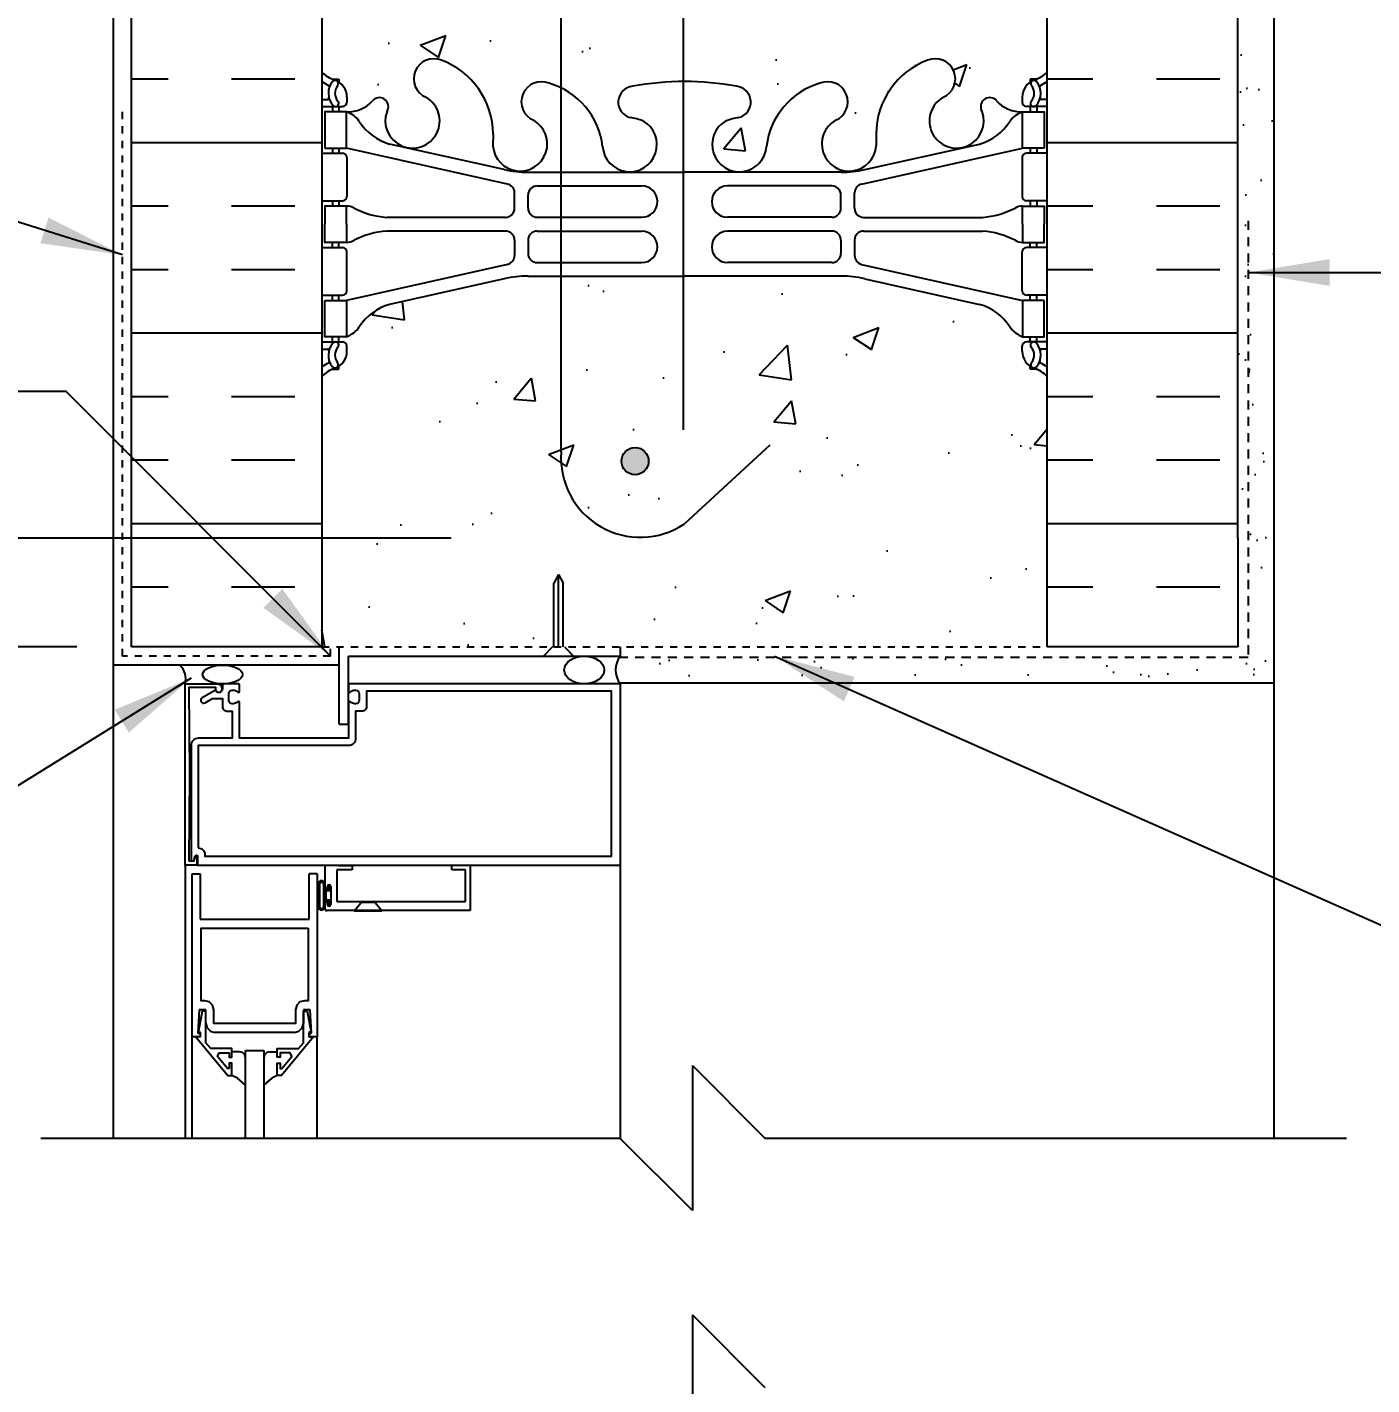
# Model space of a CAD drawing. Header units: inches. Extents: x -6.4 to 46.3, y 55.7 to 149.3.
# Drawn here: x 11.35 to 29.89, y 118.05 to 136.76 of the extents above; entities that cross this region are included whole.
import ezdxf

# ---------------------------------------------------------------- set-up
doc = ezdxf.new("R2010")
doc.units = ezdxf.units.IN
doc.header["$LTSCALE"] = 0.5
doc.header["$MEASUREMENT"] = 0
doc.linetypes.add('DASHED2', pattern=[0.375, 0.25, -0.125])
for name, color, linetype in [('HATCH', 12, 'Continuous'), ('LINE18', 9, 'Continuous'), ('line25', 2, 'Continuous'), ('LINE50', 5, 'Continuous'), ('LINE65', 3, 'Continuous'), ('LINE9', 9, 'Continuous'), ('TEXT', 4, 'Continuous'), ('Web_Edge', 9, 'Continuous')]:
    doc.layers.add(name, color=color, linetype=linetype)
doc.styles.add('DIM', font='romans.shx', dxfattribs={"width": 0.7})
doc.dimstyles.new('ext_12', dxfattribs={"dimscale": 12, "dimtxt": 0.09375, "dimasz": 0.09375, "dimexe": 0.09375, "dimexo": 0.0625, "dimgap": 0.0625, "dimtad": 1, "dimdec": 1, "dimzin": 2, "dimdsep": 46, "dimlunit": 4, "dimtxsty": 'DIM', "dimcen": 0.09, "dimdle": 0.09375, "dimclrt": 4, "dimadec": 0, "dimazin": 0, "dimtfac": 1, "dimtdec": 1, "dimtmove": 1, "dimatfit": 3, "dimfxl": 1, "dimfrac": 2, "dimtolj": 1, "dimtzin": 0, "dimarcsym": 0})
doc.dimstyles.new('ext_8', dxfattribs={"dimscale": 8, "dimtxt": 0.09375, "dimasz": 0.09375, "dimexe": 0.09375, "dimexo": 0.0625, "dimgap": 0.0625, "dimtad": 1, "dimdec": 6, "dimzin": 3, "dimdsep": 46, "dimlunit": 4, "dimtxsty": 'DIM', "dimcen": 0.09, "dimdle": 0.09375, "dimclrt": 4, "dimadec": 0, "dimazin": 0, "dimtfac": 1, "dimtdec": 6, "dimtmove": 2, "dimatfit": 3, "dimfxl": 1, "dimfrac": 2, "dimtolj": 1, "dimtzin": 0, "dimarcsym": 0})

# ---------------------------------------------------------------- blocks, each defined once
blk = doc.blocks.new('*D6')
at = {"layer": 'Defpoints', "color": 0, "transparency": 16777216}
for p in [(11.01, 129.715), (17.698, 129.715), (12.541, 128.215)]:
    blk.add_point(p, dxfattribs=at)
at = {"layer": 'TEXT', "color": 0, "lineweight": -2, "transparency": 16777216}
for p, q in [((11.01, 130.465), (11.01, 131.215)), ((17.198, 129.715), (10.26, 129.715)), ((11.01, 128.215), (11.01, 129.715)), ((12.041, 128.215), (10.26, 128.215)), ((11.01, 127.465), (11.01, 126.715))]:
    blk.add_line(p, q, dxfattribs=at)
at = {"layer": 'TEXT', "color": 0, "transparency": 16777216}
for points in [[(10.885, 130.465), (11.135, 130.465), (11.01, 129.715)], [(10.885, 127.465), (11.135, 127.465), (11.01, 128.215)]]:
    blk.add_solid(points, dxfattribs=at)
at = {"layer": 'TEXT', "color": 4, "transparency": 16777216, "insert": (8.574, 128.965), "char_height": 0.75, "attachment_point": 5, "rotation": 90, "style": 'DIM'}
blk.add_mtext('\\A1;1 1/2" \\P (38mm)MIN. \\PCOVER', dxfattribs=at)

msp = doc.modelspace()

# ---------------------------------------------------------------- hatches: boundary and pattern name
at = {"layer": 'HATCH'}
h = msp.add_hatch(dxfattribs=at)
h.set_pattern_fill('AR-CONC', color=256, scale=0.5)
h.paths.add_polyline_path([(25.1801067, 145.8056047), (25.1801067, 145.8473307), (25.2701067, 145.8473307, 0.0884104074), (25.4161015, 145.9446346), (25.4161015, 147.9355653), (21.5239236, 147.9355468), (20.5239236, 148.9355468), (20.5239236, 146.9355468), (19.5239236, 147.9355468), (15.4161015, 147.9355664), (15.4161015, 145.9446424, 0.0884161507), (15.5621045, 145.8473307), (15.6521045, 145.8473307), (15.6521045, 145.8056047, -0.2490694202), (15.7621045, 145.5984815), (15.7621045, 145.5309815, -0.4142135624), (15.6996045, 145.4684815), (15.6521045, 145.4684815), (15.6521045, 145.3984815), (15.7571045, 145.3984815, -0.155528605), (15.9327974, 145.2644364, 0.1809141487), (16.3505186, 144.9530915), (17.9313141, 144.6001323, 0.0549743364), (18.2581846, 144.5640844), (20.4161056, 144.5640844), (22.5740266, 144.5640844, 0.0549743364), (22.900897, 144.6001323), (24.4816926, 144.9530915, 0.1809141487), (24.8994138, 145.2644364, -0.155528605), (25.0751067, 145.3984815), (25.1801067, 145.3984815), (25.1801067, 145.4684815), (25.1326067, 145.4684815, -0.4142135624), (25.0701067, 145.5309815), (25.0701067, 145.5984815, -0.2490694202)])
h.paths.add_polyline_path([(25.4161015, 141.7523285, 0.0884104075), (25.2701067, 141.8496323), (25.1801067, 141.8496323), (25.1801067, 141.8913584, -0.2490694202), (25.0701067, 142.0984815), (25.0701067, 142.1659815, -0.4142135624), (25.1326067, 142.2284815), (25.1801067, 142.2284815), (25.1801067, 142.2984815), (25.0751067, 142.2984815, 0.2317357957), (24.7174422, 142.1474572, -0.8344002596), (24.505938, 142.2730016), (24.5176482, 142.2943475, 2.155403934), (23.9790003, 142.0999298, -1), (23.765411, 141.5888275, -0.3112229933), (23.0564366, 142.6048217), (23.0569465, 142.7698095, 1.6613820595), (22.4958634, 142.4170691, -1), (22.2822741, 141.9059669, -0.3009499256), (21.5460338, 142.7782643, 1.6613820595), (20.9849507, 142.4255239, 0.0556171619), (21.1642489, 142.3799534, -0.8432432356), (21.1299325, 141.9476321, -0.0475443617), (20.4161056, 141.8828764, -0.0475443617), (19.7022787, 141.9476321, -0.8432432356), (19.6679622, 142.3799534, 0.0556171619), (19.8472604, 142.4255239, 1.6613820595), (19.2861774, 142.7782643, -0.3009499256), (18.549937, 141.9059669, -1), (18.3363477, 142.4170691, 1.6613820595), (17.7752647, 142.7698095), (17.7757746, 142.6048217, -0.3112229933), (17.0668001, 141.5888275, -1), (16.8532108, 142.0999298, 2.155403934), (16.314563, 142.2943475), (16.3262732, 142.2730016, -0.8343745963), (16.1147739, 142.1474515, 0.2317403101), (15.7571045, 142.2984815), (15.6521045, 142.2984815), (15.6521045, 142.2284815), (15.6996045, 142.2284815, -0.4142135624), (15.7621045, 142.1659815), (15.7621045, 142.0984815, -0.2490694202), (15.6521045, 141.8913584), (15.6521045, 141.8496323), (15.5621045, 141.8496323, 0.0884161507), (15.4161015, 141.7523206), (15.4161015, 138.9446424), (15.4161015, 136.1369642, 0.0884161507), (15.5621045, 136.0396526), (15.6521045, 136.0396526), (15.6521045, 135.9979265, -0.2490694202), (15.7621045, 135.7908033), (15.7621045, 135.7233033, -0.4142135624), (15.6996045, 135.6608033), (15.6521045, 135.6608033), (15.6521045, 135.5908033), (15.7571045, 135.5908033, 0.2317357958), (16.114769, 135.7418277, -0.8344002591), (16.3262732, 135.6162833), (16.314563, 135.5949374, 2.155403934), (16.8532108, 135.7893551, -1), (17.0668001, 136.3004573, -0.3112229933), (17.7757746, 135.2844632), (17.7752647, 135.1194754, 1.6613820595), (18.3363477, 135.4722157, -1), (18.549937, 135.983318, -0.3009499256), (19.2861774, 135.1110206, 1.6613820595), (19.8472604, 135.4637609, 0.0556171619), (19.6679622, 135.5093315, -0.8432432356), (19.7022787, 135.9416528, -0.0475443617), (20.4161056, 136.0064084, -0.0475443617), (21.1299325, 135.9416528, -0.8432432356), (21.1642489, 135.5093315, 0.0556171619), (20.9849507, 135.4637609, 1.6613820595), (21.5460338, 135.1110206, -0.3009499256), (22.2822741, 135.983318, -1), (22.4958634, 135.4722157, 1.6613820595), (23.0569465, 135.1194754), (23.0564366, 135.2844632, -0.3112229933), (23.765411, 136.3004573, -1), (23.9790003, 135.7893551, 2.155403934), (24.5176482, 135.5949374), (24.505938, 135.6162833, -0.8343745963), (24.7174372, 135.7418334, 0.2317403101), (25.0751067, 135.5908033), (25.1801067, 135.5908033), (25.1801067, 135.6608033), (25.1326067, 135.6608033, -0.4142135624), (25.0701067, 135.7233033), (25.0701067, 135.7908033, -0.2490694202), (25.1801067, 135.9979265), (25.1801067, 136.0396526), (25.2701067, 136.0396526, 0.0884104075), (25.4161015, 136.1369564), (25.4161015, 138.9446424)])
h.paths.add_polyline_path([(25.4161015, 131.9446503, 0.0884104075), (25.2701067, 132.0419541), (25.1801067, 132.0419541), (25.1801067, 132.0836802, -0.2490694202), (25.0701067, 132.2908033), (25.0701067, 132.3583033, -0.4142135624), (25.1326067, 132.4208033), (25.1801067, 132.4208033), (25.1801067, 132.4908033), (25.0751067, 132.4908033, -0.155528605), (24.8994138, 132.6248485, 0.1809141487), (24.4816926, 132.9361934), (22.900897, 133.2891526, 0.0549743364), (22.5740266, 133.3252005), (20.4161056, 133.3252005), (18.2581846, 133.3252005, 0.0549743364), (17.9313141, 133.2891526), (16.3505186, 132.9361934, 0.1809141487), (15.9327974, 132.6248485, -0.155528605), (15.7571045, 132.4908033), (15.6521045, 132.4908033), (15.6521045, 132.4208033), (15.6996045, 132.4208033, -0.4142135624), (15.7621045, 132.3583033), (15.7621045, 132.2908033, -0.2490694202), (15.6521045, 132.0836802), (15.6521045, 132.0419541), (15.5621045, 132.0419541, 0.0884161507), (15.4161015, 131.9446424), (15.4161015, 128.2148277), (18.6160716, 128.2148277), (18.6160716, 129.095319), (18.6785716, 129.2148277), (18.7410716, 129.095319), (18.7410716, 128.2148277), (25.4161015, 128.2148277)])
h.paths.add_polyline_path([(15.4161015, 109.1146743), (15.4161051, 111.2434075), (13.4161015, 111.2434075), (13.4161015, 109.1719789), (14.9161015, 101.2434075), (15.4161015, 101.2434075), (15.4161015, 102.2434075)])
h.paths.add_polyline_path([(24.9061051, 110.5146743), (25.0061051, 110.5146743), (25.0061051, 110.5446743, -0.4142135624), (25.0561051, 110.5946743), (25.182192, 110.5946743), (25.2311051, 110.7446743, -0.6), (25.3311051, 110.7446743), (25.4160978, 110.4840299), (25.4160978, 111.2434075), (15.4161051, 111.2434075), (15.4161051, 110.4840299), (15.5010978, 110.7446743, -0.6), (15.6010978, 110.7446743), (15.6500109, 110.5946743), (15.7760978, 110.5946743, -0.4142135624), (15.8260978, 110.5446743), (15.8260978, 110.5146743), (15.9260978, 110.5146743), (15.926101, 108.677419, 0.1089334966), (16.0787696, 108.7906045, -0.8344002634), (16.2902738, 108.6650601), (16.2785636, 108.6437142, 2.155403934), (16.8172115, 108.838132, -1), (17.0308008, 109.3492342, -0.3112229933), (17.7397752, 108.33324), (17.7392653, 108.1682522, 1.6613820595), (18.3003484, 108.5209926, -1), (18.5139377, 109.0320948, -0.3009499256), (19.250178, 108.1597974, 1.6613820595), (19.8112611, 108.5125378, 0.0556171619), (19.6319628, 108.5581084, -0.8432432356), (19.6662793, 108.9904297, -0.0499324055), (20.4161015, 109.05485, -0.0499324055), (21.1659236, 108.9904297, -0.8432432356), (21.2002401, 108.5581084, 0.0556171619), (21.0209419, 108.5125378, 1.6613820595), (21.582025, 108.1597974, -0.3009499256), (22.3182653, 109.0320948, -1), (22.5318546, 108.5209926, 1.6613820595), (23.0929376, 108.1682522), (23.0924278, 108.33324, -0.3112229933), (23.8014022, 109.3492342, -1), (24.0149915, 108.838132, 2.155403934), (24.5536393, 108.6437142), (24.5419291, 108.6650601, -0.8343745963), (24.7534284, 108.7906102, 0.1089398157), (24.9061051, 108.6774176)])
h.paths.add_polyline_path([(20.3398556, 107.2500544, 0.2256517541), (19.9648556, 107.6250544), (16.3011061, 107.6250544, 0.2256517541), (15.9261061, 107.2500544), (15.9261061, 106.4092485, 0.2256517541), (16.3011061, 106.0342485), (19.9648556, 106.0342485, 0.2256517541), (20.3398556, 106.4092485)])
h.paths.add_polyline_path([(24.9061051, 107.2500544, 0.2256517541), (24.5311051, 107.6250544), (20.8673556, 107.6250544, 0.2256517541), (20.4923556, 107.2500544), (20.4923556, 106.4092485, 0.2256517541), (20.8673556, 106.0342485), (24.5311051, 106.0342485, 0.2256517541), (24.9061051, 106.4092485)])
h.paths.add_polyline_path([(24.9061051, 105.4686269, 0.2256517541), (24.5311051, 105.8436269), (20.8673556, 105.8436269, 0.2256517541), (20.4923556, 105.4686269), (20.4923556, 104.627821, 0.2256517541), (20.8673556, 104.252821), (24.5311051, 104.252821, 0.2256517541), (24.9061051, 104.627821)])
h.paths.add_polyline_path([(20.3398556, 105.4686269, 0.2256517541), (19.9648556, 105.8436269), (16.3011061, 105.8436269, 0.2256517541), (15.9261061, 105.4686269), (15.9261061, 104.627821, 0.2256517541), (16.3011061, 104.252821), (19.9648556, 104.252821, 0.2256517541), (20.3398556, 104.627821)])
h.paths.add_polyline_path([(24.7861051, 102.3557575), (24.9061051, 102.5557575), (24.9061051, 103.9171973, 0.2681384485), (24.7449544, 104.0653209), (16.0872567, 104.0653209, 0.2681558505), (15.9261018, 103.9171838), (15.9261018, 102.5557508), (16.0460978, 102.3557575), (16.0460978, 102.2434075), (16.0460978, 102.1310575), (15.9261018, 101.9310641), (15.9261018, 100.5696311, 0.2681558505), (16.0872567, 100.4214941), (24.7449544, 100.4214941, 0.2681384485), (24.9061051, 100.5696176), (24.9061051, 101.9310575), (24.7861051, 102.1310575), (24.7861051, 102.2434075)])
h.paths.add_polyline_path([(24.9061051, 99.8589939, 0.2256517541), (24.5311051, 100.2339939), (20.8673556, 100.2339939, 0.2256517541), (20.4923556, 99.8589939), (20.4923556, 99.018188, 0.2256517541), (20.8673556, 98.643188), (24.5311051, 98.643188, 0.2256517541), (24.9061051, 99.018188)])
h.paths.add_polyline_path([(24.9061051, 98.0775664, 0.2256517541), (24.5311051, 98.4525664), (20.8673556, 98.4525664, 0.2256517541), (20.4923556, 98.0775664), (20.4923556, 97.2367605, 0.2256517541), (20.8673556, 96.8617605), (24.5311051, 96.8617605, 0.2256517541), (24.9061051, 97.2367605)])
h.paths.add_polyline_path([(20.3398556, 98.0775664, 0.2256517541), (19.9648556, 98.4525664), (16.3011061, 98.4525664, 0.2256517541), (15.9261061, 98.0775664), (15.9261061, 97.2367605, 0.2256517541), (16.3011061, 96.8617605), (19.9648556, 96.8617605, 0.2256517541), (20.3398556, 97.2367605)])
h.paths.add_polyline_path([(20.3398556, 99.018188), (20.3398556, 99.8589939, 0.2256517541), (19.9648556, 100.2339939), (16.3011061, 100.2339939, 0.2256517541), (15.9261061, 99.8589939), (15.9261061, 99.018188, 0.2256517541), (16.3011061, 98.643188), (19.9648556, 98.643188, 0.2256517541)])
h.paths.add_polyline_path([(25.4161015, 93.2434075), (25.4161015, 94.0027961), (25.3311051, 93.7421406, -0.6), (25.2311051, 93.7421406), (25.182192, 93.8921406), (25.0561051, 93.8921406, -0.4142135624), (25.0061051, 93.9421406), (25.0061051, 93.9721406), (24.9061051, 93.9721406), (24.9061051, 95.8093973, 0.1089354788), (24.7534333, 95.6962104, -0.8344002696), (24.5419291, 95.8217548), (24.5536393, 95.8431007, 2.155403934), (24.0149915, 95.6486829, -1), (23.8014022, 95.1375807, -0.3112229933), (23.0924278, 96.1535749), (23.0929376, 96.3185627, 1.6613820595), (22.5318546, 95.9658223, -1), (22.3182653, 95.4547201, -0.3009499256), (21.582025, 96.3270175, 1.6613820594), (21.0209419, 95.9742771, 0.0556171619), (21.2002401, 95.9287065, -0.8432432356), (21.1659236, 95.4963853, -0.0499324055), (20.4161015, 95.4319649, -0.0499324055), (19.6662793, 95.4963853, -0.8432432356), (19.6319628, 95.9287065, 0.0556171619), (19.8112611, 95.9742771, 1.6613820595), (19.250178, 96.3270175, -0.3009499255), (18.5139377, 95.4547201, -1), (18.3003484, 95.9658223, 1.6613820595), (17.7392653, 96.3185627), (17.7397752, 96.1535749, -0.3112229934), (17.0308008, 95.1375807, -1), (16.8172115, 95.6486829, 2.155403934), (16.2785636, 95.8431007), (16.2902738, 95.8217548, -0.8343745963), (16.0787746, 95.6962047, 0.1089377873), (15.9261011, 95.8093958), (15.9260978, 93.9721406), (15.8260978, 93.9721406), (15.8260978, 93.9421406, -0.4142135624), (15.7760978, 93.8921406), (15.6500109, 93.8921406), (15.6010978, 93.7421406, -0.6), (15.5010978, 93.7421406), (15.4161015, 94.0027961), (15.4161015, 93.2434075), (15.4161015, 90.4357293, 0.0884161507), (15.5621045, 90.3384176), (15.6521045, 90.3384176), (15.6521045, 90.2966915, -0.2490694202), (15.7621045, 90.0895684), (15.7621045, 90.0220684, -0.4142135624), (15.6996045, 89.9595684), (15.6521045, 89.9595684), (15.6521045, 89.8895684), (15.7571045, 89.8895684, 0.2317357944), (16.114769, 90.0405927, -0.8344002669), (16.3262732, 89.9150483), (16.314563, 89.8937024, 2.155403934), (16.8532108, 90.0881201, -1), (17.0668001, 90.5992224, -0.3112229933), (17.7757746, 89.5832282), (17.7752647, 89.4182404, 1.6613820594), (18.3363477, 89.7709808, -1), (18.549937, 90.282083, -0.3009499256), (19.2861774, 89.4097856, 1.6613820595), (19.8472604, 89.762526, 0.0556171619), (19.6679622, 89.8080965, -0.8432432356), (19.7022787, 90.2404178, -0.0475443617), (20.4161056, 90.3051735, -0.0475443617), (21.1299325, 90.2404178, -0.8432432356), (21.1642489, 89.8080965, 0.0556171619), (20.9849507, 89.762526, 1.6613820595), (21.5460338, 89.4097856, -0.3009499256), (22.2822741, 90.282083, -1), (22.4958634, 89.7709808, 1.6613820595), (23.0569465, 89.4182404), (23.0564366, 89.5832282, -0.3112229934), (23.765411, 90.5992224, -1), (23.9790003, 90.0881201, 2.155403934), (24.5176482, 89.8937024), (24.505938, 89.9150483, -0.8343745963), (24.7174372, 90.0405984, 0.2317403101), (25.0751067, 89.8895684), (25.1801067, 89.8895684), (25.1801067, 89.9595684), (25.1326067, 89.9595684, -0.4142135624), (25.0701067, 90.0220684), (25.0701067, 90.0895684, -0.2490694202), (25.1801067, 90.2966915), (25.1801067, 90.3384176), (25.2701067, 90.3384176, 0.0884104075), (25.4161015, 90.4357214)])
h.paths.add_polyline_path([(25.0701067, 86.6570684, -0.4142135624), (25.1326067, 86.7195684), (25.1801067, 86.7195684), (25.1801067, 86.7895684), (25.0751067, 86.7895684, -0.155528605), (24.8994138, 86.9236135, 0.1809141487), (24.4816926, 87.2349584), (22.900897, 87.5879176, 0.0549743364), (22.5740266, 87.6239655), (20.4161056, 87.6239655), (18.2581846, 87.6239655, 0.0549743364), (17.9313141, 87.5879176), (16.3505186, 87.2349584, 0.1809141487), (15.9327974, 86.9236135, -0.155528605), (15.7571045, 86.7895684), (15.6521045, 86.7895684), (15.6521045, 86.7195684), (15.6996045, 86.7195684, -0.4142135624), (15.7621045, 86.6570684), (15.7621045, 86.5895684, -0.2490694202), (15.6521045, 86.3824452), (15.6521045, 86.3407192), (15.5621045, 86.3407192, 0.0884161507), (15.4161015, 86.2434075), (15.4161015, 85.4982522), (19.3989236, 85.4982346), (20.3989236, 84.4982346), (20.3989236, 86.4982346), (21.3989236, 85.4982346), (25.4161015, 85.4982533), (25.4161015, 86.2434153, 0.0884104075), (25.2701067, 86.3407192), (25.1801067, 86.3407192), (25.1801067, 86.3824452, -0.2490694202), (25.0701067, 86.5895684)])
h = msp.add_hatch(dxfattribs=at)
h.set_pattern_fill('AR-SAND', color=256, scale=0.5, style=0)
h.set_pattern_definition([(37.5, (-2807.8135, -357.8431), (-0.03149668, 0.96341188), [0, -0.76, 0, -0.85, 0, -0.8125]), (7.5, (-2807.8135, -357.8431), (0.88488835, 1.41107303), [0, -0.41, 0, -0.685, 0, -0.2625]), (327.5, (-2808.4285, -357.8431), (1.55707093, 0.00282953), [0, -0.25, 0, -0.9, 0, -1.175]), (317.5, (-2808.4285, -357.8431), (1.5030633, 0.4388378), [0, -0.125, 0, -0.59, 0, -0.675])])
h.paths.add_polyline_path([(28.5411015, 135.0015948), (28.0411015, 135.0015948), (28.0411015, 129.7020107), (28.5411015, 129.7020107)])
h.paths.add_polyline_path([(28.0411015, 135.0015948), (28.5411015, 135.0015948), (28.5411015, 139.2389194), (28.0411015, 139.2389194), (28.0411015, 138.9446424)])
h.paths.add_polyline_path([(28.0411015, 139.2389194), (28.5411015, 139.2389194), (28.5411015, 147.9355848), (28.0411015, 147.9355848)])
h = msp.add_hatch(dxfattribs=at)
h.set_pattern_fill('AR-SAND', color=256, scale=0.5, style=0)
h.paths.add_polyline_path([(28.5411015, 127.7148277), (28.5411015, 130.3821141), (28.1852476, 130.3821141), (28.1852476, 128.0695527), (19.5174086, 128.0695527, 0.3128014411), (19.5256612, 127.7148277)])
at = {"layer": 'LINE65'}
msp.add_hatch(color=256, dxfattribs=at).paths.add_polyline_path([(19.9211229, 130.776311, 1), (19.5461229, 130.776311, 1)])

# ---------------------------------------------------------------- linework, layer by layer
at = {"layer": 'HATCH'}
for p, q in [((12.7911015, 136.0437086), (13.2958797, 136.0437086)), ((14.1708797, 136.0437086), (15.0458797, 136.0437086)), ((25.4161015, 136.0437086), (26.0458797, 136.0437086)), ((26.9208797, 136.0437086), (27.7958797, 136.0437086)), ((12.7911015, 135.1687086), (15.4161015, 135.1687086)), ((25.4161015, 135.1687086), (28.0411015, 135.1687086)), ((12.7911015, 134.2937086), (13.2958797, 134.2937086)), ((14.1708797, 134.2937086), (15.0458797, 134.2937086)), ((25.4161015, 134.2937086), (26.0458797, 134.2937086)), ((26.9208797, 134.2937086), (27.7958797, 134.2937086)), ((12.7911015, 133.4187086), (13.2958797, 133.4187086)), ((14.1708797, 133.4187086), (15.0458797, 133.4187086)), ((25.4161015, 133.4187086), (26.0458797, 133.4187086)), ((26.9208797, 133.4187086), (27.7958797, 133.4187086)), ((12.7911015, 132.5437086), (15.4161015, 132.5437086)), ((25.4161015, 132.5437086), (28.0411015, 132.5437086)), ((12.7911015, 131.6687086), (13.2958797, 131.6687086)), ((14.1708797, 131.6687086), (15.0458797, 131.6687086)), ((25.4161015, 131.6687086), (26.0458797, 131.6687086)), ((26.9208797, 131.6687086), (27.7958797, 131.6687086)), ((12.7911015, 130.7937086), (13.2958797, 130.7937086)), ((14.1708797, 130.7937086), (15.0458797, 130.7937086)), ((25.4161015, 130.7937086), (26.0458797, 130.7937086)), ((26.9208797, 130.7937086), (27.7958797, 130.7937086)), ((12.7911015, 129.9187086), (15.4161015, 129.9187086)), ((25.4161015, 129.9187086), (28.0411015, 129.9187086)), ((18.6785716, 128.2148277), (18.6785716, 129.2148277)), ((12.7911015, 129.0437086), (13.2958797, 129.0437086)), ((14.1708797, 129.0437086), (15.0458797, 129.0437086)), ((25.4161015, 129.0437086), (26.0458797, 129.0437086)), ((26.9208797, 129.0437086), (27.7958797, 129.0437086))]:
    msp.add_line(p, q, dxfattribs=at)
at = {"layer": 'HATCH', "color": 4, "linetype": 'DASHED2', "ltscale": 0.5}
for p, q in [((12.6661015, 128.0898277), (12.6661015, 135.6171413)), ((15.4161015, 128.2148277), (25.4161015, 128.2148277)), ((15.5362253, 128.0898277), (15.5362253, 128.2148277)), ((15.5362253, 128.0898277), (12.6661015, 128.0898277))]:
    msp.add_line(p, q, dxfattribs=at)
at = {"layer": 'HATCH', "color": 12}
for p, q in [((13.5321052, 125.2064324), (13.5321052, 121.4478296)), ((19.5319803, 121.4397728), (19.5319803, 125.2064533)), ((13.6277706, 121.4478296), (13.6277706, 122.8411989)), ((15.3517706, 121.4478296), (15.3517706, 122.8411989))]:
    msp.add_line(p, q, dxfattribs=at)
at = {"layer": 'HATCH', "color": 12, "linetype": 'Continuous'}
for p, q in [((14.2757196, 122.6377619), (14.1772706, 122.6377619)), ((14.3206046, 122.6255749), (14.2757196, 122.6377619)), ((14.3206046, 122.6255749), (14.2757196, 122.6377619)), ((14.3525796, 122.5935999), (14.3206046, 122.6255749)), ((14.3525796, 122.5935999), (14.3206046, 122.6255749)), ((14.3647666, 122.5487149), (14.3525796, 122.5935999)), ((14.3647666, 122.5487149), (14.3525796, 122.5935999)), ((14.6269616, 122.5935999), (14.6147746, 122.5487149)), ((14.6269616, 122.5935999), (14.6147746, 122.5487149)), ((14.6589366, 122.6255749), (14.6269616, 122.5935999)), ((14.6589366, 122.6255749), (14.6269616, 122.5935999)), ((14.7038226, 122.6377619), (14.6589366, 122.6255749)), ((14.7038226, 122.6377619), (14.6589366, 122.6255749)), ((14.7038226, 122.6377619), (14.8022706, 122.6377619)), ((14.2543786, 122.2751399), (14.1769596, 122.3117499)), ((14.2543786, 122.2751399), (14.1769596, 122.3117499)), ((14.3647706, 122.1775143), (14.2543786, 122.2751399)), ((14.3185486, 122.2183909), (14.2543786, 122.2751399)), ((14.7248566, 122.2751399), (14.6147706, 122.1786495)), ((14.7248566, 122.2751399), (14.6601116, 122.2183909)), ((14.8025856, 122.3117499), (14.7248566, 122.2751399)), ((14.8025856, 122.3117499), (14.7248566, 122.2751399))]:
    msp.add_line(p, q, dxfattribs=at)
at = {"layer": 'HATCH', "color": 6, "linetype": 'DASHED2'}
msp.add_lwpolyline([(28.1852476, 134.0880902), (28.1852476, 128.0695527), (19.5174086, 128.0695527)], dxfattribs=at)
at = {"layer": 'LINE18'}
for p, q in [((12.5411015, 147.9355848), (12.5411015, 127.9648277)), ((18.6785716, 129.2148277), (18.6160716, 129.095319)), ((18.6160716, 128.2148277), (18.6160716, 129.095319)), ((18.6785716, 129.2148277), (18.7410716, 129.095319)), ((18.7410716, 128.2148277), (18.7410716, 129.095319)), ((15.6569803, 127.1522919), (15.6569803, 128.2148277)), ((18.5973535, 128.2148277), (18.4723535, 128.0898277)), ((18.7597898, 128.2148277), (18.8847898, 128.0898277)), ((19.5319803, 128.0898277), (19.5319803, 128.2148277)), ((15.7819803, 127.1522919), (15.7819803, 128.0898277)), ((15.7819803, 128.0898277), (19.5319803, 128.0898277)), ((15.6569803, 127.9648277), (12.5411015, 127.9648277)), ((12.5411015, 127.9648277), (12.5411015, 121.4478296)), ((28.5411015, 127.7148277), (28.5411015, 121.4478296)), ((15.6569803, 127.1522919), (15.7819803, 127.1522919)), ((15.4590889, 125.2064324), (15.8340903, 125.1998824)), ((15.4590889, 125.2064324), (15.4590889, 124.8984324)), ((15.8340903, 125.1998824), (15.8340903, 125.1444324)), ((17.2090903, 125.2020724), (17.4590903, 125.2064324)), ((17.2090903, 125.1444324), (17.2090903, 125.2020724)), ((17.4590903, 125.2064324), (17.4590903, 124.5814324)), ((13.6277706, 122.8411989), (13.6277706, 125.0911949)), ((13.6277706, 125.0911949), (13.7397706, 125.0911949)), ((13.7397706, 125.0911949), (13.7397706, 124.4661949)), ((15.2397706, 124.4661949), (15.2397706, 125.0911949)), ((15.3517706, 125.0911949), (15.2397706, 125.0911949)), ((15.3517706, 125.0911949), (15.3517706, 122.8411989)), ((15.6250903, 125.1444324), (15.6250903, 124.7064324)), ((15.8340903, 125.1444324), (15.6250903, 125.1444324)), ((17.3970903, 125.1444324), (17.2090903, 125.1444324)), ((17.3970903, 124.7064324), (17.3970903, 125.1444324)), ((15.3653389, 124.9474534), (15.3653389, 124.6354513)), ((15.3853389, 124.9474534), (15.3853389, 124.6354513)), ((15.4393389, 124.9474534), (15.4393389, 124.6354513)), ((15.4593389, 124.9474534), (15.4593389, 124.6354513)), ((15.5183389, 124.8684324), (15.4593389, 124.8684324)), ((15.5333389, 124.8534324), (15.4773389, 124.8534324)), ((15.4773389, 124.7294324), (15.4773389, 124.8534324)), ((15.4930889, 124.8984324), (15.4930889, 124.9164324)), ((15.5183389, 124.8684324), (15.5183389, 124.9264324)), ((15.5333389, 124.9264324), (15.5183389, 124.9264324)), ((15.5333389, 124.8534324), (15.5333389, 124.9264324)), ((15.5390889, 124.9164324), (15.5390889, 124.6664324)), ((15.4590889, 124.6844324), (15.4590889, 124.6124324)), ((15.4593389, 124.7144324), (15.5183389, 124.7144324)), ((15.4773389, 124.7294324), (15.5333389, 124.7294324)), ((15.4930889, 124.6664324), (15.4930889, 124.6844324)), ((15.5183389, 124.6564324), (15.5183389, 124.7144324)), ((15.5183389, 124.6564324), (15.5333389, 124.6564324)), ((15.5333389, 124.6564324), (15.5333389, 124.7294324)), ((15.6250903, 124.7064324), (17.3970903, 124.7064324)), ((15.8602001, 124.5809325), (15.9577001, 124.6930934)), ((16.1476994, 124.6930934), (15.9577002, 124.6930934)), ((16.2451996, 124.5809325), (16.1476997, 124.6930934)), ((13.7397706, 124.4661949), (15.2397706, 124.4661949)), ((17.4590903, 124.5814324), (15.4900889, 124.5814324)), ((15.8601999, 124.5809324), (16.2451997, 124.5809324)), ((13.7240226, 123.2151989), (13.7077706, 122.8911989)), ((13.8177706, 123.2151989), (13.7240226, 123.2151989)), ((13.8177706, 123.0286989), (13.8177706, 123.2151989)), ((15.1617706, 123.2151989), (15.1617706, 123.0286989)), ((15.2555226, 123.2151989), (15.1617706, 123.2151989)), ((15.2717706, 122.8911989), (15.2555226, 123.2151989)), ((13.8177786, 123.0286989), (13.8348116, 122.9656149)), ((13.8348116, 122.9656149), (13.8796476, 122.9207619)), ((13.8796476, 122.9207619), (13.9427276, 122.9037069)), ((15.0367276, 122.9037069), (15.0998376, 122.9207269)), ((15.0998376, 122.9207269), (15.1447076, 122.9655749)), ((15.1447076, 122.9655749), (15.1617626, 123.0286789)), ((13.7397706, 122.8411989), (13.6277706, 122.8411989)), ((13.7077706, 122.8911989), (13.7397706, 122.8911989)), ((13.7397706, 122.8911989), (13.7397706, 122.8411989)), ((15.0367706, 122.9036989), (13.9427706, 122.9036989)), ((15.2397706, 122.8411989), (15.2397706, 122.8911989)), ((15.2397706, 122.8911989), (15.2717706, 122.8911989)), ((15.3517706, 122.8411989), (15.2397706, 122.8411989)), ((14.3647706, 121.4478296), (14.3647706, 122.6536989)), ((14.3647706, 122.6536989), (14.6147706, 122.6536989)), ((14.6147706, 122.6536989), (14.6147706, 121.4478296))]:
    msp.add_line(p, q, dxfattribs=at)
for points in [[(13.5821052, 125.2664324), (13.6551052, 125.2664324), (13.6658705, 125.3066088, -0.3394542589), (13.685189, 125.3214324), (13.6951052, 125.3214324), (13.6951052, 125.2064324), (13.5321052, 125.2064324), (13.5321052, 127.7064324), (13.9761052, 127.7064324, -0.4142135624), (14.0361052, 127.6464324), (14.0361052, 127.6264324, -1), (13.9561052, 127.6264324), (13.9561052, 127.6564324), (13.5821052, 127.6564324), (13.5921052, 126.4564324)], [(14.1319803, 127.5704533, -0.4142135624), (14.1819803, 127.6204533), (14.1924887, 127.6204533, -0.1997729274), (14.2563387, 127.5938819, 0.6693764951), (14.2819803, 127.6044533), (14.2819803, 127.6864533, 0.4142135624), (14.2619803, 127.7064533), (14.0759803, 127.7064533, 0.4142135624), (14.0459803, 127.6764533), (14.0459803, 127.6364533, -0.8490904587), (13.9486095, 127.6204533), (13.7659803, 127.5150123, 1), (13.8059803, 127.4457303), (13.9111557, 127.5064533), (14.0459803, 127.5064533), (14.0459803, 127.3924533, 0.4142135624), (14.1059803, 127.3324533), (14.1819803, 127.3324533), (14.1819803, 126.9564533), (13.7129803, 126.9564533, 0.4142135624), (13.6129803, 126.8564533), (13.6129803, 125.2674533), (13.6529803, 125.2674533), (13.6709084, 125.3343617, -0.876976463), (13.7029803, 125.3301394), (13.7029803, 125.2064533), (19.5319803, 125.2064533), (19.5319803, 127.7064533), (15.8019803, 127.7064533, 0.4142135624), (15.7819803, 127.6864533), (15.7819803, 127.6044533, 0.6693764951), (15.807622, 127.5938819, -0.1997729274), (15.8714719, 127.6204533), (15.8819803, 127.6204533, -0.4142135624), (15.9319803, 127.5704533), (15.9319803, 127.4824533, -0.4142135624), (15.8819803, 127.4324533), (15.8714719, 127.4324533, -0.1997729274), (15.807622, 127.4590247, 0.6693764951), (15.7819803, 127.4484533), (15.7819803, 126.9564533), (14.2819803, 126.9564533), (14.2819803, 127.4484533, 0.6693764951), (14.2563387, 127.4590247, -0.1997729274), (14.1924887, 127.4324533), (14.1819803, 127.4324533, -0.4142135624), (14.1319803, 127.4824533)], [(13.7129803, 125.4464533, -0.4142135624), (13.8029803, 125.3564533), (13.8029803, 125.3314533), (19.4069803, 125.3314533), (19.4069803, 127.6064533), (16.0319803, 127.6064533), (16.0319803, 127.3914533, -0.4142135624), (15.9719803, 127.3314533), (15.8819803, 127.3314533), (15.8819803, 126.9564533, -0.4142135624), (15.7819803, 126.8564533), (13.7129803, 126.8564533)]]:
    msp.add_lwpolyline(points, format="xyb", close=True, dxfattribs=at)
for points in [[(15.2267706, 124.3411949), (15.2267706, 123.3401989), (15.1777706, 123.3401989), (15.1777706, 123.3401909), (15.1146726, 123.3231509), (15.0698196, 123.2782969), (15.0527786, 123.2151989), (15.0527706, 123.2151989), (15.0527706, 123.0286989), (13.9267706, 123.0286989), (13.9267706, 123.2151989), (13.9267626, 123.2151559), (13.9097426, 123.2782659), (13.8648956, 123.3231359), (13.8017906, 123.3401909), (13.8017706, 123.3401989), (13.7527706, 123.3401989), (13.7527706, 124.3411949), (14.1772706, 124.3411949)], [(13.6796486, 122.8411989), (14.1192706, 122.3111989), (14.1772706, 122.3111989), (14.1772706, 122.4801989), (14.1372706, 122.4801989), (14.1372706, 122.4079349), (14.1138106, 122.4079349), (13.9772986, 122.5706279), (14.0018106, 122.6231989), (14.1372706, 122.6231989), (14.1372706, 122.5641989), (14.1772706, 122.5641989), (14.1772706, 122.6821989), (13.8836806, 122.6821989), (13.8177706, 122.7607419), (13.8177706, 123.1971989), (13.7657706, 123.1971989), (13.7167706, 122.9251989), (13.7167706, 122.9051989), (13.7397706, 122.9051989), (13.7397706, 122.8411989)], [(15.2998926, 122.8411989), (14.8602706, 122.3111989), (14.8022706, 122.3111989), (14.8022706, 122.4801989), (14.8422706, 122.4801989), (14.8422706, 122.4079349), (14.8657316, 122.4079349), (15.0022476, 122.5706279), (14.9777316, 122.6231989), (14.8422706, 122.6231989), (14.8422706, 122.5641989), (14.8022706, 122.5641989), (14.8022706, 122.6821989), (15.0958656, 122.6821989), (15.1617706, 122.7607419), (15.1617706, 123.1971989), (15.2137706, 123.1971989), (15.2627706, 122.9251989), (15.2627706, 122.9051989), (15.2397706, 122.9051989), (15.2397706, 122.8411989)]]:
    msp.add_lwpolyline(points, close=True, dxfattribs=at)
for centre, radius, start, end in [((19.7773018, 127.8981405), 0.3113304, 141.99695113, 218.00304887), ((13.268766, 127.7715138), 0.2712622, 346.11814323, 45.45060818), ((15.4123389, 124.9474534), 0.047, 0, 180), ((15.4123389, 124.9474534), 0.027, 0, 180), ((15.4760889, 124.8984324), 0.017, 180, 0), ((15.5160889, 124.9164324), 0.023, 0, 180), ((15.4123389, 124.6354513), 0.047, 180, 0), ((15.4123389, 124.6354513), 0.027, 180, 0), ((15.4760889, 124.6844324), 0.017, 0, 180), ((15.4900889, 124.6124324), 0.031, 180, 270), ((15.5160889, 124.6664324), 0.023, 180, 0)]:
    msp.add_arc(centre, radius, start, end, dxfattribs=at)
for centre, major_axis, ratio in [((19.0332404, 127.8981405), (-0.2746523, 0), 0.6979268428), ((14.0472167, 127.8356405), (0.2746523, 0), 0.4703663586)]:
    msp.add_ellipse(centre, major_axis=major_axis, ratio=ratio, start_param=-4.7123889804, end_param=1.5707963268, dxfattribs=at)
at = {"layer": 'line25'}
for p, q in [((15.4161015, 138.9446424), (15.4161015, 128.2148277)), ((25.4161015, 128.2148277), (25.4161015, 138.9446424))]:
    msp.add_line(p, q, dxfattribs=at)
at = {"layer": 'line25', "color": 12}
msp.add_line((14.0472167, 127.6849772), (14.0472167, 127.7064533), dxfattribs=at)
at = {"layer": 'LINE50'}
for p, q in [((28.0411015, 129.7148277), (28.0411015, 128.2148277)), ((15.4161015, 128.2148277), (12.7911015, 128.2148277)), ((28.0411015, 128.2148277), (25.4161015, 128.2148277))]:
    msp.add_line(p, q, dxfattribs=at)
for points in [[(12.7911015, 128.2148277), (12.7911015, 138.9446424), (13.2286015, 138.9446424), (13.2286015, 139.4446424), (14.7286015, 139.4446424), (14.7286015, 138.9446424), (15.1661015, 138.9446424), (15.4161015, 138.9446424)], [(28.0411015, 129.7148277), (28.0411015, 138.9446424), (27.6036015, 138.9446424), (27.6036015, 139.4446424), (26.1036015, 139.4446424), (26.1036015, 138.9446424), (25.6661015, 138.9446424), (25.4161015, 138.9446424)]]:
    msp.add_lwpolyline(points, dxfattribs=at)
at = {"layer": 'LINE65'}
for p, q in [((20.3989236, 147.0605468), (20.3989236, 131.2082399)), ((18.7153069, 130.899884), (18.7153069, 144.6686767)), ((21.5939019, 130.9941695), (20.4141499, 129.9098858))]:
    msp.add_line(p, q, dxfattribs=at)
msp.add_circle((19.7336229, 130.776311), 0.1875, dxfattribs=at)
msp.add_arc((19.8076354, 130.8217148), 1.0951219, 175.90677852, 303.63036406, dxfattribs=at)
at = {"layer": 'LINE9'}
for p, q in [((28.5411015, 147.9355848), (28.5411015, 127.7148277)), ((28.5411015, 127.7148277), (19.5256612, 127.7148277)), ((20.5239236, 122.4478296), (20.5239236, 120.4478296)), ((20.5239236, 122.4478296), (21.5239236, 121.4478296)), ((11.5411015, 121.4478296), (19.5239236, 121.4478296)), ((20.5239236, 120.4478296), (19.5239236, 121.4478296)), ((21.5239236, 121.4478296), (29.5411015, 121.4478296)), ((20.5239236, 119.0103296), (20.5239236, 117.0103296)), ((20.5239236, 119.0103296), (21.5239236, 118.0103296))]:
    msp.add_line(p, q, dxfattribs=at)
at = {"layer": 'Web_Edge'}
for p, q in [((15.5621045, 136.0396526), (15.6521045, 136.0396526)), ((15.6521045, 136.0396526), (15.6521045, 135.9979265)), ((25.2701067, 136.0396526), (25.1801067, 136.0396526)), ((25.1801067, 136.0396526), (25.1801067, 135.9979265)), ((15.4161015, 135.7608033), (15.49398, 135.7608033)), ((15.4161015, 135.6608033), (15.6996045, 135.6608033)), ((15.5621045, 135.6608033), (15.5621045, 135.5908033)), ((15.6521045, 135.6608033), (15.6521045, 135.5908033)), ((15.7621045, 135.7908033), (15.7621045, 135.7233033)), ((25.0701067, 135.7908033), (25.0701067, 135.7233033)), ((25.4161015, 135.6608033), (25.1326067, 135.6608033)), ((25.1801067, 135.6608033), (25.1801067, 135.5908033)), ((25.2701067, 135.6608033), (25.2701067, 135.5908033)), ((25.4161097, 135.7608033), (25.3382312, 135.7608033)), ((16.314563, 135.5949374), (16.3262732, 135.6162833)), ((24.5176482, 135.5949374), (24.505938, 135.6162833)), ((17.7757746, 135.2844632), (17.7752647, 135.1194754)), ((23.0564366, 135.2844632), (23.0569465, 135.1194754)), ((15.5621045, 135.0908033), (15.5621045, 135.0208033)), ((15.6521045, 135.0908033), (15.6521045, 135.0208033)), ((17.9746678, 134.5941735), (15.7571045, 135.0908033)), ((17.9313141, 134.7924541), (16.3505186, 135.1454133)), ((22.8575434, 134.5941735), (25.0751067, 135.0908033)), ((22.900897, 134.7924541), (24.4816926, 135.1454133)), ((25.1801067, 135.0908033), (25.1801067, 135.0208033)), ((25.2701067, 135.0908033), (25.2701067, 135.0208033)), ((15.4161015, 135.0208033), (15.6996045, 135.0208033)), ((15.7621045, 134.9583033), (15.7621045, 134.4233033)), ((25.0701067, 134.9583033), (25.0701067, 134.4233033)), ((25.4161097, 135.0208033), (25.1326067, 135.0208033)), ((18.2581846, 134.7564062), (20.4161056, 134.7564062)), ((22.5740266, 134.7564062), (20.4161056, 134.7564062)), ((18.3848502, 134.5697727), (19.82435, 134.5697727)), ((22.4473609, 134.5697727), (21.0078612, 134.5697727)), ((15.4161015, 134.3608033), (15.6996045, 134.3608033)), ((15.5621045, 134.3608033), (15.5621045, 134.2908033)), ((15.6521045, 134.3608033), (15.6521045, 134.2908033)), ((18.0723503, 134.2599071), (18.0723503, 134.472195)), ((18.2598502, 134.2607744), (18.2598502, 134.4447727)), ((22.5723609, 134.2607744), (22.5723609, 134.4447727)), ((22.7598609, 134.2599071), (22.7598609, 134.472195)), ((25.4161097, 134.3608033), (25.1326067, 134.3608033)), ((25.1801067, 134.3608033), (25.1801067, 134.2908033)), ((25.2701067, 134.3608033), (25.2701067, 134.2908033)), ((17.9473503, 134.1349071), (16.3098286, 134.1349071)), ((18.3848502, 134.1357744), (19.82435, 134.1357744)), ((22.4473609, 134.1357744), (21.0078612, 134.1357744)), ((22.8848609, 134.1349071), (24.5223826, 134.1349071)), ((15.5621045, 133.7208033), (15.5621045, 133.7908033)), ((15.6521045, 133.7208033), (15.6521045, 133.7908033)), ((17.9473503, 133.9466996), (16.3098286, 133.9466996)), ((18.0723503, 133.8216996), (18.0723503, 133.6094117)), ((18.2598502, 133.8208323), (18.2598502, 133.636834)), ((18.3848502, 133.9458323), (19.82435, 133.9458323)), ((22.4473609, 133.9458323), (21.0078612, 133.9458323)), ((22.5723609, 133.8208323), (22.5723609, 133.636834)), ((22.7598609, 133.8216996), (22.7598609, 133.6094117)), ((22.8848609, 133.9466996), (24.5223826, 133.9466996)), ((25.1801067, 133.7208033), (25.1801067, 133.7908033)), ((25.2701067, 133.7208033), (25.2701067, 133.7908033)), ((15.4161015, 133.7208033), (15.6996045, 133.7208033)), ((15.7621045, 133.1233033), (15.7621045, 133.6583033)), ((25.0701067, 133.1233033), (25.0701067, 133.6583033)), ((25.4161015, 133.7208033), (25.1326067, 133.7208033)), ((17.9746678, 133.4874332), (15.7571045, 132.9908033)), ((18.3848502, 133.511834), (19.82435, 133.511834)), ((22.4473609, 133.511834), (21.0078612, 133.511834)), ((22.8575434, 133.4874332), (25.0751067, 132.9908033)), ((17.9313141, 133.2891526), (16.3505186, 132.9361934)), ((18.2581846, 133.3252005), (20.4161056, 133.3252005)), ((22.5740266, 133.3252005), (20.4161056, 133.3252005)), ((22.900897, 133.2891526), (24.4816926, 132.9361934)), ((15.4161015, 133.0608033), (15.6996045, 133.0608033)), ((15.5621045, 132.9908033), (15.5621045, 133.0608033)), ((15.6521045, 132.9908033), (15.6521045, 133.0608033)), ((25.4161015, 133.0608033), (25.1326067, 133.0608033)), ((25.1801067, 132.9908033), (25.1801067, 133.0608033)), ((25.2701067, 132.9908033), (25.2701067, 133.0608033)), ((15.5621045, 132.4208033), (15.5621045, 132.4908033)), ((15.6521045, 132.4208033), (15.6521045, 132.4908033)), ((25.1801067, 132.4208033), (25.1801067, 132.4908033)), ((25.2701067, 132.4208033), (25.2701067, 132.4908033)), ((15.4161015, 132.4208033), (15.6996045, 132.4208033)), ((15.4161015, 132.3208033), (15.49398, 132.3208033)), ((15.7621045, 132.2908033), (15.7621045, 132.3583033)), ((25.0701067, 132.2908033), (25.0701067, 132.3583033)), ((25.4161097, 132.4208033), (25.1326067, 132.4208033)), ((25.4161015, 132.3208033), (25.3382312, 132.3208033)), ((15.5621045, 132.0419541), (15.6521045, 132.0419541)), ((15.6521045, 132.0419541), (15.6521045, 132.0836802)), ((25.1801067, 132.0419541), (25.1801067, 132.0836802)), ((25.2701067, 132.0419541), (25.1801067, 132.0419541))]:
    msp.add_line(p, q, dxfattribs=at)
for points in [[(15.4571045, 135.0908033), (15.7571045, 135.0908033), (15.7571045, 135.5908033), (15.4571045, 135.5908033)], [(25.3751067, 135.0908033), (25.0751067, 135.0908033), (25.0751067, 135.5908033), (25.3751067, 135.5908033)], [(15.4571045, 132.9908033), (15.7571045, 132.9908033), (15.7571045, 132.4908033), (15.4571045, 132.4908033)], [(25.3751067, 132.9908033), (25.0751067, 132.9908033), (25.0751067, 132.4908033), (25.3751067, 132.4908033)]]:
    msp.add_lwpolyline(points, close=True, dxfattribs=at)
for points in [[(15.7571045, 134.0408033), (15.7571045, 134.2908033), (15.4571045, 134.2908033), (15.4571045, 134.0408033)], [(25.0751067, 134.0408033), (25.0751067, 134.2908033), (25.3751067, 134.2908033), (25.3751067, 134.0408033)], [(15.7571045, 134.0408033), (15.7571045, 133.7908033), (15.4571045, 133.7908033), (15.4571045, 134.0408033)], [(25.0751067, 134.0408033), (25.0751067, 133.7908033), (25.3751067, 133.7908033), (25.3751067, 134.0408033)]]:
    msp.add_lwpolyline(points, dxfattribs=at)
for centre, radius, start, end in [((16.9600055, 136.0449062), 0.2769683, 67.31997993, 247.31997993), ((16.6842072, 135.2781158), 1.0915858, 0.3331689, 69.48254034), ((24.148004, 135.2781158), 1.0915858, 110.51745966, 179.6668311), ((23.8722057, 136.0449062), 0.2769683, 292.68002007, 112.68002007), ((15.7621045, 136.4979101), 0.5, 226.21088883, 250.52877936), ((15.5980455, 135.9762594), 0.0450092, 321.44800065, 139.1878992), ((15.5121045, 135.7908033), 0.25, 0, 70.52877936), ((25.3201067, 135.7908033), 0.25, 109.47122064, 180), ((25.2341657, 135.9762594), 0.0450092, 40.8121008, 218.55199935), ((25.0701067, 136.4979101), 0.5, 289.47122064, 313.78780513), ((15.7621045, 136.4979101), 0.6, 234.78321605, 245.07477071), ((15.7558119, 135.8453627), 0.25, 140.114512, 222.46086784), ((15.5000223, 135.9348925), 0.0210317, 343.46400404, 63.99572766), ((15.7558119, 135.8453627), 0.16, 140.0000772, 222.46086784), ((18.4431424, 135.7277669), 0.2769683, 67.31997993, 247.31997993), ((18.2590666, 134.9909651), 1.0341034, 6.66685507, 73.66351085), ((19.7221546, 135.7225525), 0.22, 95.18346528, 255.73960357), ((20.3989236, 132.2290372), 3.7774104, 89.73938234, 100.62754822), ((20.4332876, 132.2290372), 3.7774104, 79.37245178, 90.26061766), ((21.1100565, 135.7225525), 0.22, 284.26039643, 84.81653472), ((22.5731446, 134.9909651), 1.0341034, 106.33648915, 173.33314493), ((22.3890688, 135.7277669), 0.2769683, 292.68002007, 112.68002007), ((25.0763993, 135.8453627), 0.16, 317.53913216, 39.9999228), ((25.0763993, 135.8453627), 0.25, 317.53913216, 39.885488), ((25.3321889, 135.9348925), 0.0210317, 116.00427234, 196.53599596), ((25.0701067, 136.4979101), 0.6, 294.92522929, 305.21582221), ((15.494184, 135.7803858), 0.0195835, 269.40315581, 15.49009994), ((15.6045755, 135.70697), 0.045, 222.46086784, 42.46086784), ((15.6996045, 135.7233033), 0.0625, 270, 0), ((15.7817589, 136.0314484), 0.4413342, 266.79759754, 318.98732192), ((16.2090945, 135.6598051), 0.125, 339.62427225, 138.98732192), ((16.6660991, 135.4643718), 0.375, 159.62427225, 60.06847087), ((24.1661121, 135.4643718), 0.375, 119.93152913, 20.37572775), ((24.6231167, 135.6598051), 0.125, 41.01267808, 200.37572775), ((25.0504523, 136.0314484), 0.4413342, 221.01267808, 273.20240246), ((25.1326067, 135.7233033), 0.0625, 180, 270), ((25.2276357, 135.70697), 0.045, 137.53913216, 317.53913216), ((25.3380272, 135.7803858), 0.0195835, 164.50990006, 270.59684419), ((15.6346958, 135.2481995), 0.3638149, 34.97751375, 70.33874127), ((16.5578147, 135.8594295), 0.7434991, 212.79191653, 253.81071146), ((18.149236, 135.1472324), 0.375, 184.2448426, 60.06847087), ((19.6601487, 135.1387776), 0.375, 184.2448426, 60.06847087), ((19.5534045, 134.683091), 0.8341444, 69.37290551, 82.10630163), ((21.1720625, 135.1387776), 0.375, 119.93152913, 355.7551574), ((21.2788066, 134.683091), 0.8341444, 97.89369837, 110.62709449), ((22.6829752, 135.1472324), 0.375, 119.93152913, 355.7551574), ((24.2743965, 135.8594295), 0.7434991, 286.18928854, 327.20808347), ((25.1975153, 135.2481995), 0.3638149, 109.66125873, 145.02248625), ((15.6996045, 134.9583033), 0.0625, 0, 90), ((25.1326067, 134.9583033), 0.0625, 90, 180), ((18.2581846, 136.2564062), 1.5, 257.41347953, 270), ((22.5740266, 136.2564062), 1.5, 270, 282.58652047), ((17.9473503, 134.472195), 0.125, 0, 77.3767299), ((18.3848502, 134.4447727), 0.125, 90, 180), ((19.82435, 134.3527735), 0.2169991, 270, 90), ((21.0078612, 134.3527735), 0.2169991, 90, 270), ((22.4473609, 134.4447727), 0.125, 0, 90), ((22.8848609, 134.472195), 0.125, 102.6232701, 180), ((15.6996045, 134.4233033), 0.0625, 270, 0), ((25.1326067, 134.4233033), 0.0625, 180, 270), ((15.7529817, 134.0721197), 0.2187225, 60.49374659, 88.91995366), ((16.3985794, 135.3017581), 1.1702213, 242.63654818, 265.65045124), ((17.9473503, 134.2599071), 0.125, 270, 0), ((18.3848502, 134.2607744), 0.125, 180, 270), ((22.4473609, 134.2607744), 0.125, 270, 360), ((22.8848609, 134.2599071), 0.125, 180, 270), ((24.4336318, 135.3017581), 1.1702213, 274.34954876, 297.36345182), ((25.0792295, 134.0721197), 0.2187225, 91.08004634, 119.50625341), ((15.7529817, 134.009487), 0.2187225, 271.08004634, 299.50625341), ((16.3985794, 132.7798485), 1.1702213, 94.34954876, 117.36345182), ((17.9473503, 133.8216996), 0.125, 0, 90), ((18.3848502, 133.8208323), 0.125, 90, 180), ((19.82435, 133.7288332), 0.2169991, 270, 90), ((21.0078612, 133.7288332), 0.2169991, 90, 270), ((22.4473609, 133.8208323), 0.125, 0, 90), ((22.8848609, 133.8216996), 0.125, 90, 180), ((24.4336318, 132.7798485), 1.1702213, 62.63654818, 85.65045124), ((25.0792295, 134.009487), 0.2187225, 240.49374659, 268.91995366), ((15.6996045, 133.6583033), 0.0625, 0, 90), ((17.9473503, 133.6094117), 0.125, 282.6232701, 0), ((18.3848502, 133.636834), 0.125, 180, 270), ((22.4473609, 133.636834), 0.125, 270, 0), ((22.8848609, 133.6094117), 0.125, 180, 257.3767299), ((25.1326067, 133.6583033), 0.0625, 90, 180), ((18.2581846, 131.8252005), 1.5, 90, 102.58652047), ((22.5740266, 131.8252005), 1.5, 77.41347953, 90), ((15.6996045, 133.1233033), 0.0625, 270, 0), ((25.1326067, 133.1233033), 0.0625, 180, 270), ((16.5578147, 132.2221772), 0.7434991, 106.18928854, 147.20808347), ((24.2743965, 132.2221772), 0.7434991, 32.79191653, 73.81071146), ((15.6346958, 132.8334072), 0.3638149, 289.66125873, 325.02248625), ((25.1975153, 132.8334072), 0.3638149, 214.97751375, 250.33874127), ((15.494184, 132.3012209), 0.0195835, 344.50990006, 90.59684419), ((15.7558119, 132.2362439), 0.25, 137.53913216, 219.885488), ((15.6045755, 132.3746367), 0.045, 317.53913216, 137.53913216), ((15.5121045, 132.2908033), 0.25, 289.47122064, 360), ((15.7558119, 132.2362439), 0.16, 137.53913216, 219.9999228), ((15.6996045, 132.3583033), 0.0625, 360, 90), ((25.1326067, 132.3583033), 0.0625, 90, 180), ((25.3201067, 132.2908033), 0.25, 180, 250.52877936), ((25.2276357, 132.3746367), 0.045, 42.46086784, 222.46086784), ((25.0763993, 132.2362439), 0.16, 320.0000772, 42.46086784), ((25.0763993, 132.2362439), 0.25, 320.114512, 42.46086784), ((25.3380272, 132.3012209), 0.0195835, 89.40315581, 195.49009994), ((15.7621045, 131.5836966), 0.6, 114.92522929, 125.21678395), ((15.5000223, 132.1467142), 0.0210317, 296.00427234, 16.53599596), ((15.5980455, 132.1053472), 0.0450092, 220.8121008, 38.55199935), ((25.2341657, 132.1053472), 0.0450092, 141.44800065, 319.1878992), ((25.3321889, 132.1467142), 0.0210317, 163.46400404, 243.99572766), ((25.0701067, 131.5836966), 0.6, 54.78321605, 65.07477071), ((15.7621045, 131.5836966), 0.5, 109.47122064, 133.78911117), ((25.0701067, 131.5836966), 0.5, 46.21219487, 70.52877936)]:
    msp.add_arc(centre, radius, start, end, dxfattribs=at)
for points in [[(18.2598503, 134.2657742), (18.2598501, 134.4397725)], [(22.5723609, 134.2657742), (22.572361, 134.4397725)], [(18.2598503, 133.8158325), (18.2598501, 133.6418342)], [(22.5723609, 133.8158325), (22.572361, 133.6418342)]]:
    msp.add_open_spline(points, degree=1, dxfattribs=at)

# ---------------------------------------------------------------- dimensions: what is measured, and where the dimension line sits
at = {"layer": 'TEXT'}
dim = msp.add_linear_dim(base=(11.0104554, 129.7148277), p1=(12.5411015, 128.2148277), p2=(17.6976302, 129.7148277), angle=90, text='<> \\P (38mm)MIN. \\PCOVER', dimstyle='ext_8', dxfattribs=at)
dim.commit()
dim.dimension.update_dxf_attribs({"geometry": '*D6', "text_midpoint": (8.5741794, 128.9648277), "dimtype": 160})

# ---------------------------------------------------------------- leaders
for points in [[(12.6661015, 133.6171413), (3.2136522, 136.5937129), (1.7080252, 136.5937129)], [(28.1852476, 133.3752927), (35.46961, 133.3752927), (37.156122, 133.3752927)], [(15.5362253, 128.0898277), (11.8906062, 131.7354467), (6.4826197, 131.7354467)], [(21.6569803, 128.0898277), (31.4429483, 123.7517334), (34.5818039, 123.7517334)], [(13.6146393, 127.7855237), (9.8859559, 125.4752106), (6.1490886, 125.4752106)], [(13.5321052, 115.3817471), (0.7794078, 120.444006), (-0.7262192, 120.444006)]]:
    msp.add_leader(points, dimstyle='ext_12', override={"dimgap": 0.0625, "dimtad": 0}, dxfattribs=at)

doc.saveas('drawing.dxf')
